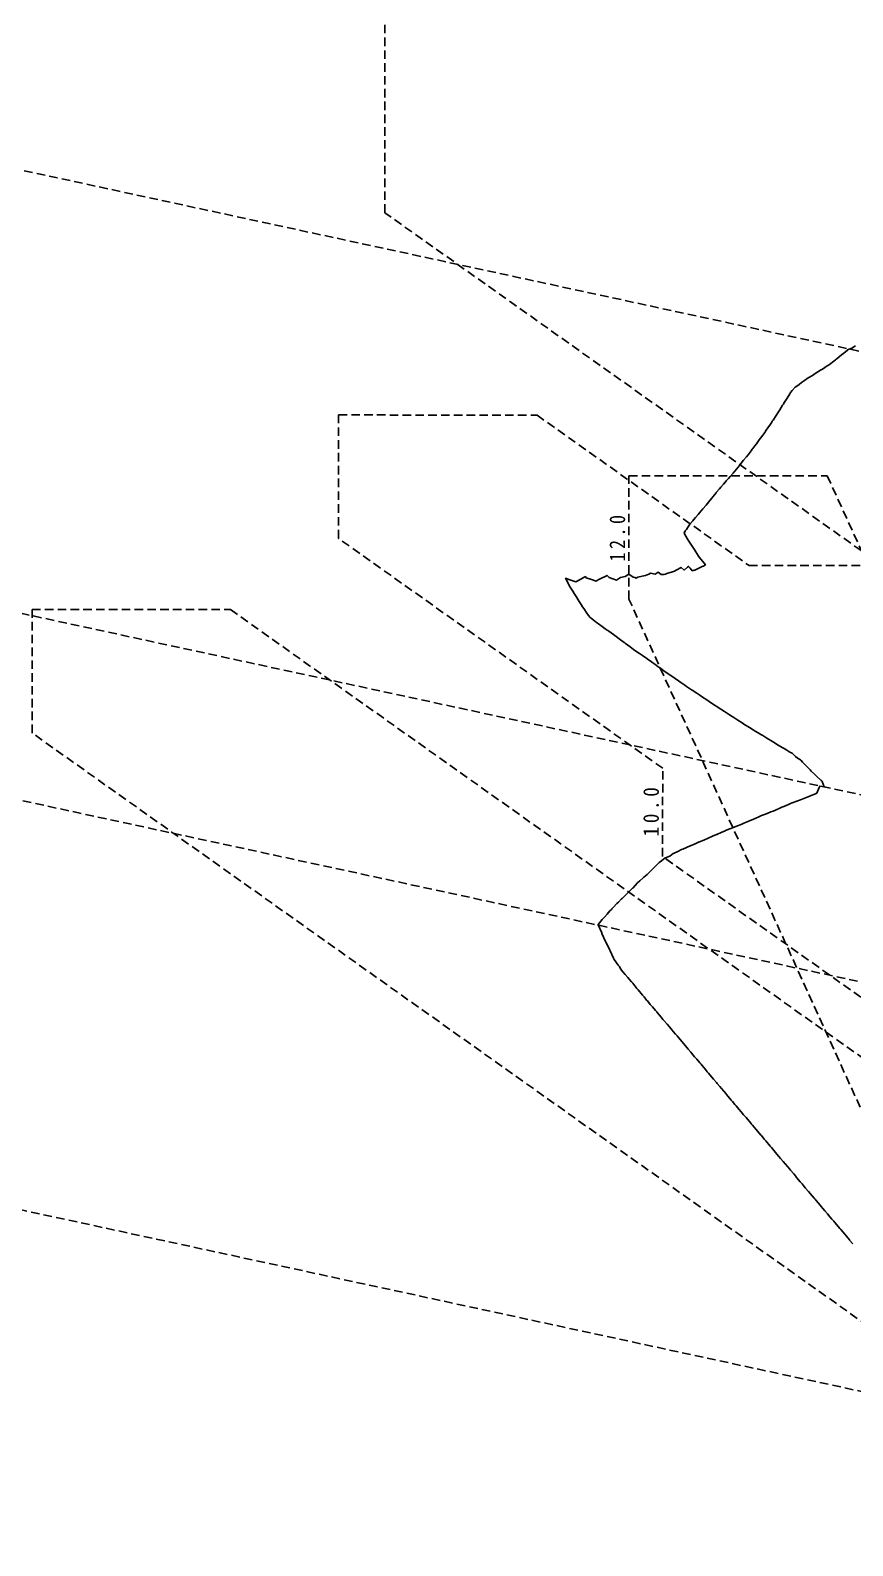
# Model space of a CAD drawing. Units: millimetres at full size. Extents: x -140993 to 75367, y -28745 to 105283.
# Drawn here: x -44944 to -21831, y -27122 to 15458 of the extents above; entities that cross this region are included whole.
import ezdxf

# ---------------------------------------------------------------- set-up
doc = ezdxf.new("R2010")
doc.units = ezdxf.units.MM
doc.header["$LTSCALE"] = 200
doc.linetypes.add('DASHED1', pattern=[1.8, 1.2, -0.6])
doc.layers.add('0-8_ 日影図', color=4, linetype='DASHED1')
doc.layers.add('0-C_等時間図', color=3, linetype='Continuous')
doc.styles.add('ＭＳ ゴシック', font='')
doc.styles.get('ＭＳ ゴシック').set_extended_font_data('MS Gothic')

msp = doc.modelspace()

# ---------------------------------------------------------------- linework, layer by layer
at = {"layer": '0-8_ 日影図'}
for points in [[(-7678, -9030.8), (-113510.1, 13834.5), (-113513, 23373.2), (-100009.1, 23373.7), (5822.9, 508.3)], [(128.2, -27121.5), (-27174.5, -7757.4), (-27170.6, -5278.1), (-36281, 1181.4), (-36281, 4650), (-30703.5, 4646.4), (-24743.2, 417.4), (-21004, 420.9), (-34980.7, 10333.3), (-34979.1, 19874), (-21475.2, 19874.4), (5822.9, 508.3)], [(-17591.6, -23650.6), (-123423.7, -785.3), (-123418, 2048.8), (-140992.8, 5847), (-140992.9, 9315.6), (-135417.4, 9316.5), (-105702.9, 2893.9), (-105707.6, 3920.9), (-91953.1, 3921.1), (13874.4, -18946.3)], [(-17591.6, -23650.6), (-28119.8, -526.4), (-28119.8, 2942.2), (-22544.4, 2943.2), (-12016.2, -20181.1)], [(-17591.6, -23650.6), (-44894.3, -4286.6), (-44894.3, -818), (-39318.9, -817), (-12016.2, -20181.1)]]:
    msp.add_lwpolyline(points, dxfattribs=at)
at = {"layer": '0-C_等時間図'}
for points in [[(-24304.9, 4154), (-24277.1, 4192.4), (-24198.2, 4313.8), (-24164.2, 4364.4), (-24105.1, 4452.2), (-24091.1, 4473.4), (-24068.9, 4507.1), (-23986.4, 4633.9), (-23934.1, 4714.5), (-23882, 4794.6), (-23800, 4920.7), (-23778.3, 4955.5), (-23763.9, 4978.5), (-23693.3, 5091.8), (-23677.2, 5117.4), (-23595.8, 5247), (-23576, 5279.3), (-23531.9, 5333.9), (-23447.4, 5430.8), (-23401.2, 5457.5), (-23338.5, 5507.9), (-23269.1, 5563.7), (-23182.6, 5615), (-23082.4, 5693.4), (-23066.2, 5702.6), (-22959.6, 5763), (-22881.9, 5818), (-22807.3, 5861.5), (-22733.6, 5904.4), (-22678.4, 5941.4), (-22545, 6029.3), (-22510.4, 6052.1), (-22486.5, 6069.2), (-22362.6, 6157.4), (-22311.9, 6203.5), (-22294.6, 6215.8), (-22266.9, 6239.7), (-22148.1, 6341.8), (-22082.7, 6388), (-21979.8, 6474.2)], [(-21979.8, 6474.2), (-21976.3, 6477.1), (-21856, 6528.1), (-21748.5, 6591.4)], [(-26394.8, 1594.8), (-26326.7, 1678.4), (-26305, 1707.3), (-26251.5, 1766.6), (-26170.8, 1856.8), (-26135.4, 1896.2), (-26041.4, 2008.1), (-26040.8, 2008.8), (-25946.3, 2118.7), (-25913.2, 2159.8), (-25846.9, 2242), (-25791.9, 2314.1), (-25761.4, 2350.2), (-25671.3, 2464.3), (-25668.7, 2467.6), (-25574.1, 2576.6), (-25540, 2619.2), (-25462.2, 2708.2), (-25407.4, 2769.2), (-25383.5, 2795.8), (-25321.1, 2868), (-25276.3, 2919.9), (-25192.5, 3014.1), (-25146, 3070.8), (-25050.6, 3186.8), (-25021.1, 3223.7), (-25006.1, 3242.4), (-24961.3, 3297.4), (-24896.1, 3376.7), (-24819.3, 3469.9), (-24772.6, 3530.2), (-24683.6, 3645), (-24653.7, 3685.3), (-24637.1, 3707.6), (-24580.1, 3784.5), (-24537.6, 3841.6), (-24457.1, 3950), (-24421.6, 3997.9), (-24353.9, 4086.2), (-24304.9, 4154)], [(-27512.2, 204.6), (-27385.9, 178.2), (-27302.8, 230.6), (-27215, 163.4), (-27125.7, 170), (-27092.8, 172.4), (-27056.9, 190.9), (-26898.4, 244.1), (-26843.5, 262.5), (-26791.8, 291.1), (-26652.2, 368.7), (-26565.3, 289.3), (-26471.6, 370.7), (-26442.3, 396.2), (-26399.1, 343.4), (-26339.6, 270.8), (-26283.9, 285.3), (-26274.3, 287.8), (-26264, 292.7), (-26042.1, 398.2), (-26031.7, 392.9), (-26020.6, 401.1), (-25968, 439.9), (-26008.4, 488.6), (-26138.5, 645.3), (-26143.3, 651.3), (-26146, 655.3), (-26164.8, 685.2), (-26272, 852.9), (-26286.7, 877.2), (-26307.8, 908.8), (-26399.6, 1046.4), (-26435.6, 1100.5), (-26482.5, 1174.4), (-26524.5, 1247), (-26572.2, 1329.5), (-26535.3, 1394.1), (-26504.1, 1430.4), (-26428.3, 1553.8), (-26394.8, 1594.8)], [(-29370.7, -818.1), (-29441.5, -712), (-29447.7, -701.9), (-29514.5, -592.4), (-29572.8, -501.9), (-29603.6, -451.2), (-29655.6, -365.5), (-29697.3, -300.2), (-29768.1, -189.5), (-29797.5, -139), (-29820.4, -94.6), (-29900.4, 60.1), (-29778, 19.2), (-29611, -36.7), (-29596, -28.4), (-29408.7, 75.2), (-29379, 91.4), (-29344.7, 110.1), (-29324.6, 76.3), (-29175.9, 27.2), (-29038.7, -18.2), (-28981.1, 14.1), (-28873.9, 74.1), (-28803.7, 103.4), (-28733.8, 141.7), (-28678.2, 79.5), (-28570.3, 44.6), (-28472, 12.8), (-28357.6, 79.6), (-28357.1, 79.8), (-28228.6, 115.8), (-28122.7, 173.8), (-28004.7, 95), (-27957.8, 80.5), (-27916.3, 67.6), (-27869.2, 96.3), (-27743.6, 119.5), (-27656.8, 135.4), (-27562, 180.8), (-27512.2, 204.6)], [(-26727.8, -2817.4), (-26818.6, -2755.9), (-26966.9, -2655.5), (-26978.2, -2648.3), (-26985.3, -2643.5), (-27013.3, -2624), (-27136.5, -2537.2), (-27236.5, -2466.7), (-27295, -2426.8), (-27393.6, -2356), (-27452.7, -2314.3), (-27487.5, -2289.8), (-27610.9, -2202.8), (-27620.9, -2195.8), (-27738.4, -2112.9), (-27769, -2091.4), (-27821.2, -2054.6), (-27928.1, -1982.4), (-27989.4, -1936), (-28084.6, -1866.6), (-28211.8, -1773.8), (-28234.7, -1756.6), (-28241.5, -1751.7), (-28253.4, -1743), (-28398.6, -1637.6), (-28478.3, -1576.4), (-28555.1, -1521.5), (-28687.9, -1426.5), (-28713.2, -1410), (-28728.1, -1399), (-28785, -1358.5), (-28870.6, -1296.7), (-28975.9, -1220.6), (-29028, -1183), (-29124.9, -1104.5), (-29182.1, -1060.8), (-29212.8, -1037.3), (-29254, -982.4), (-29319.8, -894.5), (-29370.7, -818.1)], [(-23921.5, -4626.7), (-24082.9, -4525.4), (-24083.3, -4525.1), (-24083.6, -4524.9), (-24085.4, -4523.9), (-24247.1, -4428.8), (-24359.6, -4359.4), (-24409.5, -4328.7), (-24483.7, -4282.9), (-24572.8, -4231.1), (-24632.8, -4192.7), (-24734.6, -4129.3), (-24887.2, -4034.3), (-24896.7, -4028.6), (-24903.3, -4024.7), (-24934.5, -4004.9), (-25058, -3925.6), (-25168.9, -3854.5), (-25219.5, -3823), (-25295.3, -3775.8), (-25381.2, -3721.3), (-25437.4, -3685.6), (-25541.5, -3615.5), (-25670.8, -3528.3), (-25695.1, -3511.7), (-25701, -3507.7), (-25710.8, -3501), (-25861.4, -3402.2), (-25956.7, -3339.7), (-26021.8, -3297), (-26127.2, -3224.2), (-26180.6, -3187.3), (-26212.7, -3165.1), (-26341, -3081.9), (-26360.7, -3069.1), (-26475.7, -2993.7), (-26501.2, -2975.9), (-26544.4, -2945.7), (-26660.1, -2866.3), (-26727.8, -2817.4)], [(-24065, -6478.1), (-24002.6, -6451.2), (-23882.2, -6399.3), (-23821.7, -6374.6), (-23765.3, -6350.2), (-23632.9, -6293.1), (-23579.1, -6269.8), (-23527.8, -6248.9), (-23369.9, -6192), (-23330.6, -6177.9), (-23296.4, -6164), (-23112.1, -6089), (-23085.6, -6078.2), (-23061.1, -6068.2), (-22856.7, -5985.1), (-22840.4, -5978.8), (-22770.5, -5817.6), (-22752.6, -5776.4), (-22633.4, -5795.9), (-22691.2, -5647.5), (-22694.4, -5639.3), (-22699.6, -5634.3), (-22712.8, -5621.3), (-22850.5, -5503.5), (-22904.6, -5443.8), (-22994.7, -5354.5), (-23028.5, -5320.9), (-23105.8, -5244.3), (-23140.4, -5209.9), (-23239.8, -5101.5), (-23283, -5056.7), (-23298.3, -5040.8), (-23377.9, -4989.7), (-23442.3, -4948.3), (-23534.9, -4857.4), (-23594.6, -4821.2), (-23681.9, -4768.3), (-23758.6, -4725.4), (-23812, -4692.4), (-23921.5, -4626.7)], [(-27201.2, -7880.9), (-27100.1, -7796.2), (-27093.8, -7791), (-26973.4, -7743.4), (-26873, -7674), (-26851.1, -7664), (-26741.8, -7614.3), (-26639.2, -7562), (-26608.4, -7548.8), (-26502.1, -7503), (-26394.6, -7454), (-26369.6, -7443.8), (-26259.2, -7398.7), (-26143.2, -7348.6), (-26132.7, -7344.1), (-26014.3, -7298.7), (-25896, -7244.9), (-25892.1, -7243.1), (-25773.8, -7189.2), (-25655.5, -7135.4), (-25651.6, -7133.6), (-25531.2, -7084.4), (-25417.5, -7032.6), (-25403, -7027.1), (-25287.1, -6982.8), (-25182.5, -6937.8), (-25148.1, -6923), (-25041.5, -6884.3), (-24947.7, -6843.8), (-24891.6, -6819.5), (-24798.9, -6779.5), (-24709.7, -6741), (-24642, -6713.4), (-24554.8, -6677.8), (-24473.4, -6642.7), (-24391.8, -6607.6), (-24311.4, -6574.7), (-24237, -6544.3), (-24133.8, -6504.6), (-24065, -6478.1)], [(-28648, -10405.1), (-28654.5, -10390.8), (-28661.3, -10377.1), (-28768.5, -10160), (-28771.6, -10153), (-28774.8, -10146), (-28878.2, -9918.8), (-28881.4, -9911.8), (-28884.6, -9904.8), (-28988, -9677.7), (-28980.2, -9665.6), (-28868.8, -9522.6), (-28806.4, -9457.3), (-28732.2, -9374), (-28654, -9286.3), (-28613.7, -9242.8), (-28597.9, -9224.6), (-28557.2, -9181.9), (-28455.5, -9078.2), (-28416.4, -9038.3), (-28328.4, -8948.6), (-28311.8, -8932.3), (-28216.6, -8839.4), (-28164, -8788), (-28017.9, -8645.2), (-28016.3, -8643.6), (-28015.7, -8643), (-28014.3, -8641.5), (-27878.8, -8495.4), (-27817.3, -8440.8), (-27720.7, -8354.9), (-27701.3, -8337.8), (-27609.3, -8260.1), (-27562.6, -8214.5), (-27432.8, -8087.8), (-27415.1, -8070), (-27408.5, -8063.3), (-27393.9, -8048.6), (-27270.1, -7924.6), (-27201.2, -7880.9)], [(-26622.7, -12965.3), (-26626.3, -12961.1), (-26628.3, -12958.7), (-26635.2, -12950.6), (-26767.8, -12797.4), (-26807, -12752.2), (-26878.9, -12669.1), (-26907, -12635.1), (-26984.3, -12541.8), (-27045.3, -12470.3), (-27125.4, -12376.6), (-27162.7, -12331.9), (-27183.9, -12306.5), (-27260.7, -12214.5), (-27322.2, -12141.6), (-27339.4, -12121.2), (-27371.6, -12084.2), (-27461.2, -11978.9), (-27518.5, -11911.6), (-27600, -11815.7), (-27621.5, -11790.4), (-27695.6, -11701.1), (-27738, -11650.1), (-27862.7, -11499.8), (-27870.9, -11489.7), (-27875.7, -11483.9), (-27893.2, -11463), (-28014.3, -11320), (-28048.6, -11279.5), (-28113.2, -11205.8), (-28153.8, -11158.3), (-28228.9, -11070.4), (-28292.1, -10993.8), (-28358, -10913.9), (-28388.2, -10851.8), (-28421.7, -10805.8), (-28537.6, -10646.5), (-28544.3, -10631.8), (-28551.3, -10617.6), (-28648, -10405.1)], [(-24411.8, -15583.8), (-24494.8, -15484.3), (-24550.2, -15419.4), (-24645.8, -15307.4), (-24673, -15274.3), (-24688.8, -15255.6), (-24744.9, -15189.3), (-24827.7, -15092.5), (-24851.7, -15064.5), (-24895.3, -15013.7), (-24966.5, -14929.1), (-25029.4, -14854.3), (-25104.9, -14764.6), (-25141.3, -14721.4), (-25204.8, -14643), (-25242.7, -14598.6), (-25374.4, -14444.3), (-25381.7, -14435.9), (-25383.9, -14433.4), (-25387.9, -14428.8), (-25520.6, -14272.8), (-25562.5, -14223.6), (-25637.8, -14135), (-25659.3, -14109.2), (-25739.5, -14013), (-25797.8, -13945), (-25886.4, -13841.7), (-25917.6, -13803), (-25936.2, -13780.6), (-26004.3, -13698.5), (-26074.2, -13615), (-26093.5, -13591.9), (-26130.7, -13550), (-26213.4, -13452.8), (-26273.1, -13382.5), (-26352.2, -13289.5), (-26380.6, -13256.2), (-26450.5, -13172.2), (-26490.3, -13124.3), (-26622.7, -12965.3)], [(-22333, -18042.5), (-22363.1, -18007.5), (-22419.6, -17943), (-22472.2, -17880.2), (-22541.4, -17797.5), (-22610.7, -17716), (-22666.5, -17650.3), (-22718, -17586.8), (-22748.7, -17550.7), (-22855.8, -17425.1), (-22887.8, -17388.1), (-22897.3, -17377.2), (-22915.1, -17357), (-23026.4, -17224.1), (-23074.4, -17166.7), (-23164, -17063.6), (-23165.5, -17061.7), (-23252.1, -16956.5), (-23303.2, -16895.5), (-23406.3, -16772.6), (-23428.4, -16745.6), (-23441.4, -16730.3), (-23487.1, -16676.4), (-23580.6, -16568.1), (-23608, -16536.3), (-23658.2, -16478.1), (-23719.5, -16405), (-23785.7, -16326), (-23858.1, -16241.3), (-23906.4, -16184.9), (-23963, -16115.6), (-23996.2, -16075.9), (-24116.4, -15931.9), (-24134.3, -15910.8), (-24139.5, -15904.8), (-24149, -15893.9), (-24272.9, -15746.8), (-24316.9, -15694.5), (-24398, -15600.4), (-24411.8, -15583.8)], [(-21829.5, -18638), (-21918, -18536.3), (-21924.3, -18528.9), (-22007.7, -18427.9), (-22055.9, -18370.5), (-22167, -18237.8), (-22183.8, -18217), (-22193.8, -18204.9), (-22230, -18161.8), (-22333, -18042.5)]]:
    msp.add_lwpolyline(points, dxfattribs=at)

# ---------------------------------------------------------------- texts
at = {"layer": '0-8_ 日影図', "color": 7, "char_height": 439.9, "attachment_point": 7, "style": 'ＭＳ ゴシック'}
for s, insert, rotation in [('\\T1.38;\\W0.85;12.0', (-28219.8, 532.9), 90.001), ('\\T1.38;\\W0.9;10.0', (-27273.6, -7192.6), 89.912)]:
    msp.add_mtext(s, dxfattribs=dict(at, insert=insert, rotation=rotation))

doc.saveas('drawing.dxf')
